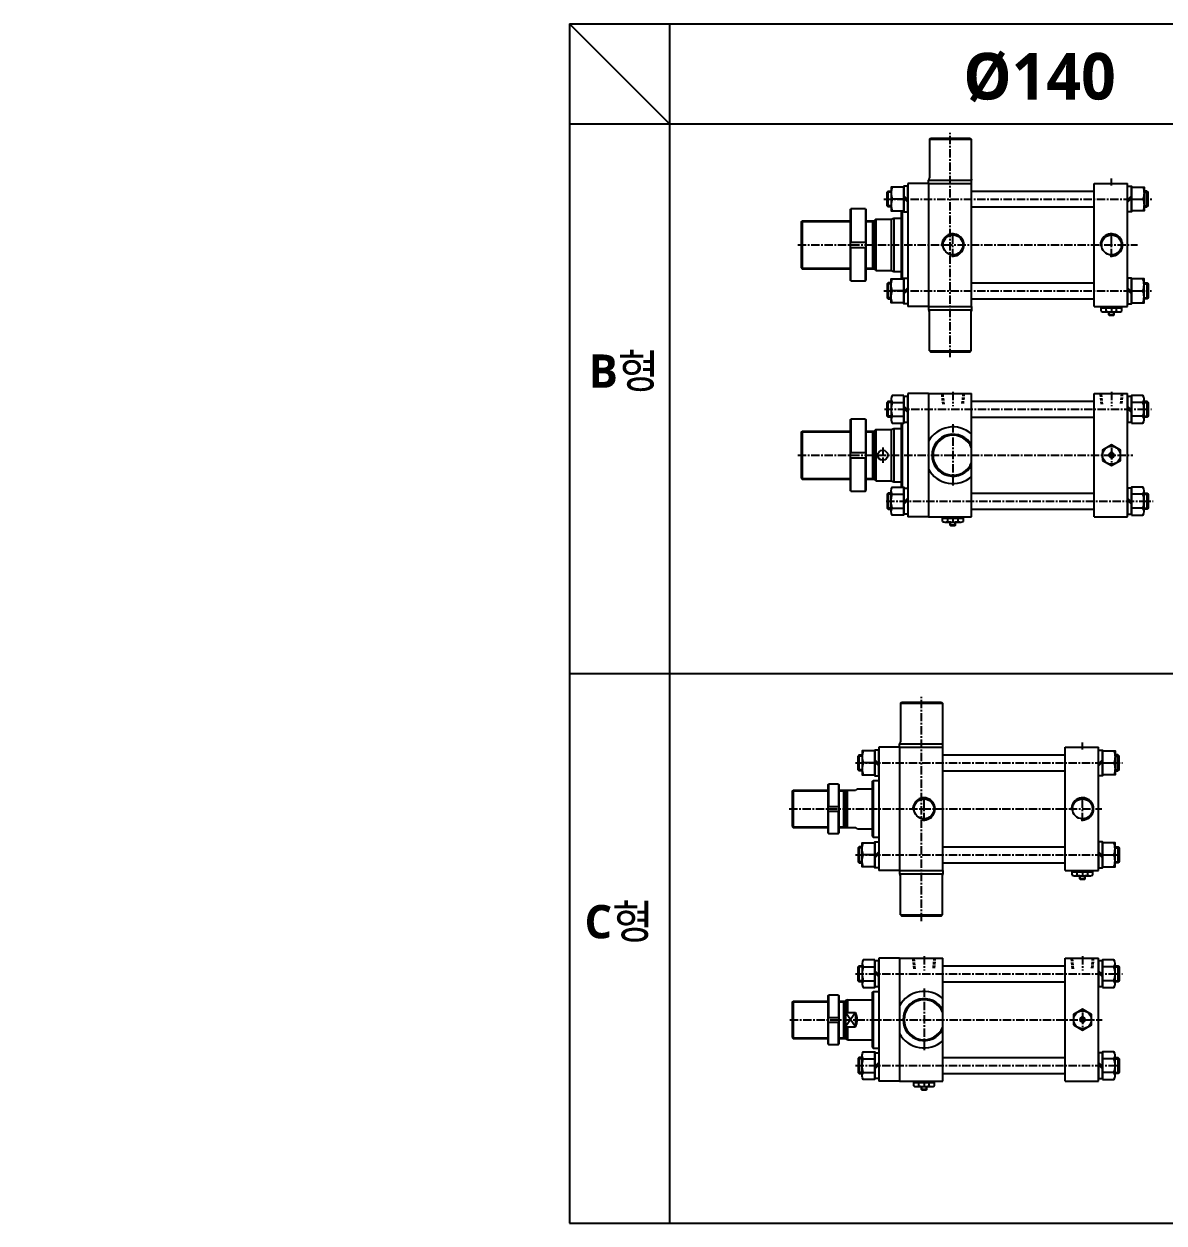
# Model space of a CAD drawing. Extents: x -819 to 4840, y 0 to 3452.
# Drawn here: x -819 to 893, y 0 to 1801 of the extents above; entities that cross this region are included whole.
import ezdxf

# ---------------------------------------------------------------- set-up
doc = ezdxf.new("R2010")
doc.units = 0
doc.header["$LTSCALE"] = 10
doc.header["$MEASUREMENT"] = 0
for name, pattern in [('CENTER', [2, 1.25, -0.25, 0.25, -0.25]), ('CENTERX2', [4, 2.5, -0.5, 0.5, -0.5]), ('HIDDEN', [0.375, 0.25, -0.125])]:
    doc.linetypes.add(name, pattern=pattern)
doc.layers.get('0').update_dxf_attribs({"linetype": 'CONTINUOUS'})
doc.layers.get('DEFPOINTS').update_dxf_attribs({"linetype": 'CONTINUOUS'})
for name, color, linetype in [('CEN', 1, 'CENTERX2'), ('ML', 7, 'CONTINUOUS'), ('THIN', 3, 'CONTINUOUS')]:
    doc.layers.add(name, color=color, linetype=linetype)
doc.styles.add('GHS', font='romans', dxfattribs={"bigfont": 'ghs'})
doc.styles.add('문자', font='romans.shx')

msp = doc.modelspace()

# ---------------------------------------------------------------- linework, layer by layer
for p, q in [((0, 1801.1), (3817.3, 1801.1)), ((0, 1801.1), (0, 0)), ((0, 1801.1), (150, 1651.1)), ((150, 1801.1), (150, 0)), ((0, 1651.1), (3817.3, 1651.1)), ((0, 825.6), (3817.3, 825.6)), ((0, 0), (3817.3, 0))]:
    msp.add_line(p, q)
at = {"color": 7, "linetype": 'Continuous'}
for p, q in [((798.3, 1369.7), (798.3, 1374.7)), ((798.3, 1374.7), (804.6, 1374.7)), ((799.3, 1374.7), (799.3, 1376.7)), ((799.3, 1376.7), (828.5, 1376.7)), ((804.6, 1374.7), (829.5, 1374.7)), ((806.1, 1369.7), (806.1, 1374.7)), ((809.9, 1369), (809.9, 1369)), ((821.7, 1369.7), (821.7, 1374.7)), ((828.5, 1374.7), (828.5, 1376.7)), ((829.5, 1369.7), (829.5, 1374.7)), ((801.4, 1368.7), (826.3, 1368.7)), ((809.9, 1364.2), (809.9, 1368.7)), ((809.9, 1364.2), (810.4, 1363.7)), ((817.9, 1364.2), (809.9, 1364.2)), ((810.4, 1363.7), (817.4, 1363.7)), ((817.9, 1364.2), (817.4, 1363.7)), ((817.9, 1364.2), (817.9, 1368.7)), ((560.3, 1053.8), (560.3, 1058.8)), ((560.3, 1058.8), (566.6, 1058.8)), ((561.3, 1058.8), (561.3, 1060.8)), ((561.3, 1060.8), (590.5, 1060.8)), ((563.4, 1052.8), (588.3, 1052.8)), ((566.6, 1058.8), (591.5, 1058.8)), ((568.1, 1053.8), (568.1, 1058.8)), ((571.9, 1053.1), (571.9, 1053.1)), ((571.9, 1048.3), (571.9, 1052.8)), ((571.9, 1048.3), (572.4, 1047.8)), ((579.9, 1048.3), (571.9, 1048.3)), ((572.4, 1047.8), (579.4, 1047.8)), ((579.9, 1048.3), (579.4, 1047.8)), ((579.9, 1048.3), (579.9, 1052.8)), ((583.7, 1053.8), (583.7, 1058.8)), ((590.5, 1058.8), (590.5, 1060.8)), ((591.5, 1053.8), (591.5, 1058.8)), ((754.9, 522.6), (754.9, 527.6)), ((754.9, 527.6), (761.2, 527.6)), ((755.9, 527.6), (755.9, 529.6)), ((755.9, 529.6), (785, 529.6)), ((761.2, 527.6), (786, 527.6)), ((762.6, 522.6), (762.6, 527.6)), ((778.2, 522.6), (778.2, 527.6)), ((785, 527.6), (785, 529.6)), ((786, 522.6), (786, 527.6)), ((758, 521.6), (782.9, 521.6)), ((766.4, 521.8), (766.4, 521.8)), ((766.4, 517.1), (766.4, 521.6)), ((766.4, 517.1), (766.9, 516.6)), ((774.4, 517.1), (766.4, 517.1)), ((766.9, 516.6), (773.9, 516.6)), ((774.4, 517.1), (773.9, 516.6)), ((774.4, 517.1), (774.4, 521.6)), ((516.9, 205.9), (516.9, 210.9)), ((516.9, 210.9), (523.2, 210.9)), ((517.9, 210.9), (517.9, 212.9)), ((517.9, 212.9), (547, 212.9)), ((520, 204.9), (544.9, 204.9)), ((523.2, 210.9), (548, 210.9)), ((524.6, 205.9), (524.6, 210.9)), ((528.4, 205.2), (528.4, 205.2)), ((528.4, 200.4), (528.4, 204.9)), ((528.4, 200.4), (528.9, 199.9)), ((536.4, 200.4), (528.4, 200.4)), ((528.9, 199.9), (535.9, 199.9)), ((536.4, 200.4), (535.9, 199.9)), ((536.4, 200.4), (536.4, 204.9)), ((540.2, 205.9), (540.2, 210.9)), ((547, 210.9), (547, 212.9)), ((548, 205.9), (548, 210.9))]:
    msp.add_line(p, q, dxfattribs=at)
for points in [[(800.4, 1145.5), (813.9, 1137.7), (827.4, 1145.5), (827.4, 1161.1), (813.9, 1168.9), (800.4, 1161.1)], [(812.4, 1155.8), (811, 1153.3), (812.4, 1150.8), (815.3, 1150.8), (816.7, 1153.3), (815.3, 1155.8)], [(756.9, 297.6), (770.4, 289.8), (783.9, 297.6), (783.9, 313.2), (770.4, 321), (756.9, 313.2)], [(769, 307.9), (767.6, 305.4), (769, 302.9), (771.9, 302.9), (773.3, 305.4), (771.9, 307.9)]]:
    msp.add_lwpolyline(points, close=True, dxfattribs=at)
for centre, radius in [((813.9, 1153.3), 13.5), ((813.9, 1153.3), 3.5), ((770.4, 305.4), 13.5), ((770.4, 305.4), 3.5)]:
    msp.add_circle(centre, radius, dxfattribs=at)
for centre, radius, start, end in [((801.4, 1374.3), 5.62, 235.6158, 270), ((802.2, 1376.9), 8.22, 241.7006, 298.2994), ((813.9, 1400), 31.3, 255.6172, 270.0141), ((813.9, 1400), 31.3, 269.9859, 284.3828), ((825.6, 1376.9), 8.22, 241.7006, 298.2994), ((563.4, 1058.4), 5.62, 235.6158, 270), ((564.2, 1061), 8.22, 241.7006, 298.2994), ((575.9, 1084.2), 31.3, 255.6172, 270.0141), ((575.9, 1084.2), 31.3, 269.9859, 284.3828), ((587.6, 1061), 8.22, 241.7006, 298.2994), ((758, 527.2), 5.62, 235.6158, 270), ((758.8, 529.8), 8.22, 241.7006, 298.2994), ((770.4, 552.9), 31.3, 255.6172, 270.0141), ((770.5, 552.9), 31.3, 269.9859, 284.3828), ((782.1, 529.8), 8.22, 241.7006, 298.2994), ((520, 210.5), 5.62, 235.6158, 270), ((520.8, 213.1), 8.22, 241.7006, 298.2994), ((532.4, 236.3), 31.3, 255.6172, 270.0141), ((532.5, 236.3), 31.3, 269.9859, 284.3828), ((544.1, 213.1), 8.22, 241.7006, 298.2994)]:
    msp.add_arc(centre, radius, start, end, dxfattribs=at)
at = {"layer": 'CEN', "color": 1, "linetype": 'CENTER'}
msp.add_line((470.4, 1164.8), (470.4, 1141.8), dxfattribs=at)
at = {"layer": 'DEFPOINTS', "color": 0, "linetype": 'ByBlock'}
msp.add_point((497.9, 1113.3), dxfattribs=at)
at = {"layer": 'ML'}
for p, q in [((540.4, 1628.2), (541.9, 1629.7)), ((540.4, 1628.2), (603.4, 1628.2)), ((540.4, 1628.2), (540.4, 1569.8)), ((601.9, 1629.7), (603.4, 1628.2)), ((603.4, 1628.2), (603.4, 1568.6)), ((478.6, 1526.2), (478.6, 1550.2)), ((483, 1553.8), (483, 1522.6)), ((507.9, 1561.7), (507.9, 1376.7)), ((538.9, 1561.7), (507.9, 1561.7)), ((538.9, 1561.7), (538.9, 1566.7)), ((538.9, 1561.7), (538.9, 1376.7)), ((538.9, 1561.7), (603.9, 1561.7)), ((538.9, 1561.7), (603.9, 1561.7)), ((603.9, 1561.7), (603.9, 1566.7)), ((603.9, 1376.7), (603.9, 1561.7)), ((787.9, 1376.7), (787.9, 1561.7)), ((787.9, 1561.7), (837.9, 1561.7)), ((837.9, 1376.7), (837.9, 1561.7)), ((862.8, 1553.8), (862.8, 1522.6)), ((867.1, 1526.2), (867.1, 1550.2)), ((502, 1538.2), (484.6, 1538.2)), ((502, 1542.8), (507.9, 1536.9)), ((502, 1539.5), (507.9, 1533.6)), ((843.8, 1542.8), (837.9, 1536.9)), ((843.8, 1539.5), (837.9, 1533.6)), ((843.8, 1538.2), (861.2, 1538.2)), ((421.6, 1522.2), (422.6, 1523.2)), ((421.6, 1522.2), (421.6, 1416.2)), ((444.6, 1523.2), (422.6, 1523.2)), ((422.6, 1523.2), (422.6, 1473.2)), ((444.6, 1523.2), (444.6, 1473.2)), ((444.6, 1523.2), (445.6, 1522.2)), ((445.6, 1416.2), (445.6, 1522.2)), ((497.9, 1520.2), (497.9, 1418.2)), ((499.4, 1520.2), (499.4, 1418.2)), ((347.9, 1503.7), (349.4, 1505.2)), ((347.9, 1503.7), (347.9, 1434.7)), ((349.4, 1505.2), (349.4, 1433.2)), ((349.4, 1505.2), (421.6, 1505.2)), ((445.6, 1505.2), (457.9, 1505.2)), ((454.9, 1505.2), (454.9, 1433.2)), ((459.9, 1507.7), (457.9, 1505.7)), ((457.9, 1505.7), (457.9, 1432.7)), ((459.9, 1507.7), (482.9, 1507.7)), ((459.9, 1507.7), (459.9, 1430.7)), ((482.9, 1507.7), (486.9, 1509.2)), ((482.9, 1507.7), (482.9, 1430.7)), ((486.9, 1509.2), (486.9, 1429.2)), ((486.9, 1509.2), (497.9, 1509.2)), ((421.6, 1473.2), (445.6, 1473.2)), ((421.6, 1465.2), (445.6, 1465.2)), ((422.6, 1415.2), (422.6, 1465.2)), ((444.6, 1415.2), (444.6, 1465.2)), ((347.9, 1434.7), (349.4, 1433.2)), ((349.4, 1433.2), (421.6, 1433.2)), ((445.6, 1433.2), (457.9, 1433.2)), ((459.9, 1430.7), (457.9, 1432.7)), ((459.9, 1430.7), (482.9, 1430.7)), ((482.9, 1430.7), (486.9, 1429.2)), ((486.9, 1429.2), (497.9, 1429.2)), ((422.6, 1415.2), (421.6, 1416.2)), ((422.6, 1415.2), (444.6, 1415.2)), ((444.6, 1415.2), (445.6, 1416.2)), ((478.6, 1412.2), (478.6, 1388.2)), ((483, 1384.6), (483, 1415.8)), ((862.8, 1384.6), (862.8, 1415.8)), ((867.1, 1412.2), (867.1, 1388.2)), ((502, 1400.2), (484.6, 1400.2)), ((502, 1398.9), (507.9, 1404.8)), ((502, 1395.6), (507.9, 1401.5)), ((843.8, 1398.9), (837.9, 1404.8)), ((843.8, 1395.6), (837.9, 1401.5)), ((843.8, 1400.2), (861.2, 1400.2)), ((538.9, 1376.7), (507.9, 1376.7)), ((538.9, 1376.7), (603.9, 1376.7)), ((538.9, 1376.7), (538.9, 1371.7)), ((603.4, 1310.2), (603.4, 1369.8)), ((603.9, 1376.7), (603.9, 1371.7)), ((787.9, 1376.7), (837.9, 1376.7)), ((540.4, 1310.2), (540.4, 1368.6)), ((540.4, 1310.2), (541.9, 1308.7)), ((540.4, 1310.2), (603.4, 1310.2)), ((601.9, 1308.7), (603.4, 1310.2)), ((538.9, 1245.8), (507.9, 1245.8)), ((507.9, 1245.8), (507.9, 1060.8)), ((538.9, 1245.8), (538.9, 1060.8)), ((538.9, 1245.8), (603.9, 1245.8)), ((603.9, 1060.8), (603.9, 1245.8)), ((787.9, 1060.8), (787.9, 1245.8)), ((787.9, 1245.8), (837.9, 1245.8)), ((837.9, 1060.8), (837.9, 1245.8)), ((478.6, 1210.3), (478.6, 1234.3)), ((483, 1237.9), (483, 1206.7)), ((484.6, 1232.7), (502, 1232.7)), ((502, 1226.9), (507.9, 1221)), ((843.8, 1221), (837.9, 1226.9)), ((861.2, 1232.7), (843.8, 1232.7)), ((862.8, 1206.7), (862.8, 1237.9)), ((867.1, 1234.3), (867.1, 1210.3)), ((421.6, 1206.3), (422.6, 1207.3)), ((422.6, 1207.3), (422.6, 1157.3)), ((444.6, 1207.3), (422.6, 1207.3)), ((444.6, 1207.3), (444.6, 1157.3)), ((444.6, 1207.3), (445.6, 1206.3)), ((484.6, 1211.9), (502, 1211.9)), ((502, 1223.6), (507.9, 1217.7)), ((843.8, 1217.7), (837.9, 1223.6)), ((861.2, 1211.9), (843.8, 1211.9)), ((347.9, 1187.8), (349.4, 1189.3)), ((349.4, 1189.3), (421.6, 1189.3)), ((349.4, 1189.3), (349.4, 1117.3)), ((421.6, 1206.3), (421.6, 1100.3)), ((445.6, 1100.3), (445.6, 1206.3)), ((445.6, 1189.3), (457.9, 1189.3)), ((454.9, 1189.3), (454.9, 1117.3)), ((459.9, 1191.8), (457.9, 1189.8)), ((457.9, 1189.8), (457.9, 1116.8)), ((459.9, 1191.8), (459.9, 1114.8)), ((459.9, 1191.8), (482.9, 1191.8)), ((482.9, 1191.8), (486.9, 1193.3)), ((482.9, 1191.8), (482.9, 1114.8)), ((486.9, 1193.3), (486.9, 1113.3)), ((486.9, 1193.3), (497.9, 1193.3)), ((497.9, 1201.5), (497.9, 1105.1)), ((499.4, 1201.5), (499.4, 1105.1)), ((347.9, 1187.8), (347.9, 1118.8)), ((421.6, 1157.3), (445.6, 1157.3)), ((421.6, 1149.3), (445.6, 1149.3)), ((422.6, 1099.3), (422.6, 1149.3)), ((444.6, 1099.3), (444.6, 1149.3)), ((347.9, 1118.8), (349.4, 1117.3)), ((349.4, 1117.3), (421.6, 1117.3)), ((445.6, 1117.3), (457.9, 1117.3)), ((459.9, 1114.8), (457.9, 1116.8)), ((422.6, 1099.3), (421.6, 1100.3)), ((422.6, 1099.3), (444.6, 1099.3)), ((444.6, 1099.3), (445.6, 1100.3)), ((459.9, 1114.8), (482.9, 1114.8)), ((482.9, 1114.8), (486.9, 1113.3)), ((483, 1068.7), (483, 1099.9)), ((486.9, 1113.3), (497.9, 1113.3)), ((862.8, 1068.7), (862.8, 1099.9)), ((478.6, 1096.3), (478.6, 1072.3)), ((484.6, 1094.7), (502, 1094.7)), ((502, 1083), (507.9, 1088.9)), ((502, 1079.7), (507.9, 1085.6)), ((843.8, 1083), (837.9, 1088.9)), ((843.8, 1079.7), (837.9, 1085.6)), ((861.2, 1094.7), (843.8, 1094.7)), ((867.1, 1096.3), (867.1, 1072.3)), ((484.6, 1073.9), (502, 1073.9)), ((861.2, 1073.9), (843.8, 1073.9)), ((538.9, 1060.8), (507.9, 1060.8)), ((538.9, 1060.8), (603.9, 1060.8)), ((787.9, 1060.8), (837.9, 1060.8)), ((496.9, 781.1), (498.4, 782.6)), ((496.9, 781.1), (559.9, 781.1)), ((496.9, 781.1), (496.9, 722.7)), ((558.4, 782.6), (559.9, 781.1)), ((559.9, 781.1), (559.9, 721.5)), ((435.2, 679.1), (435.2, 703.1)), ((439.5, 706.7), (439.5, 675.5)), ((464.4, 714.6), (464.4, 529.6)), ((495.4, 714.6), (464.4, 714.6)), ((495.4, 714.6), (495.4, 719.6)), ((495.4, 714.6), (495.4, 529.6)), ((495.4, 714.6), (560.4, 714.6)), ((560.4, 714.6), (560.4, 719.6)), ((560.4, 529.6), (560.4, 714.6)), ((744.4, 529.6), (744.4, 714.6)), ((744.4, 714.6), (794.4, 714.6)), ((794.4, 529.6), (794.4, 714.6)), ((819.3, 706.7), (819.3, 675.5)), ((823.7, 679.1), (823.7, 703.1)), ((458.5, 691.1), (441.2, 691.1)), ((458.5, 695.7), (464.4, 689.8)), ((458.5, 692.4), (464.4, 686.5)), ((800.3, 695.7), (794.4, 689.8)), ((800.3, 692.4), (794.4, 686.5)), ((800.3, 691.1), (817.7, 691.1)), ((334.4, 648.6), (335.9, 650.1)), ((334.4, 648.6), (334.4, 595.6)), ((335.9, 650.1), (335.9, 594.1)), ((387.8, 658.1), (388.8, 659.1)), ((387.8, 658.1), (387.8, 586.1)), ((388.8, 659.1), (388.8, 625.6)), ((403.8, 659.1), (388.8, 659.1)), ((403.8, 659.1), (403.8, 625.6)), ((403.8, 659.1), (404.8, 658.1)), ((404.8, 586.1), (404.8, 658.1)), ((411.4, 650.1), (411.4, 594.1)), ((414.4, 650.1), (414.4, 594.1)), ((417.4, 594.1), (417.4, 650.1)), ((432.4, 652.1), (429.4, 650.1)), ((454.4, 663.1), (455.9, 664.6)), ((454.4, 663.1), (454.4, 581.1)), ((455.9, 664.6), (455.9, 579.6)), ((387.8, 625.6), (404.8, 625.6)), ((387.8, 618.6), (404.8, 618.6)), ((388.8, 585.1), (388.8, 618.6)), ((403.8, 585.1), (403.8, 618.6)), ((334.4, 595.6), (335.9, 594.1)), ((387.8, 586.1), (388.8, 585.1)), ((388.8, 585.1), (403.8, 585.1)), ((403.8, 585.1), (404.8, 586.1)), ((432.4, 592.1), (429.4, 594.1)), ((454.4, 581.1), (455.9, 579.6)), ((435.2, 565.1), (435.2, 541.1)), ((439.5, 537.5), (439.5, 568.7)), ((819.3, 537.5), (819.3, 568.7)), ((823.7, 565.1), (823.7, 541.1)), ((458.5, 553.1), (441.2, 553.1)), ((458.5, 551.8), (464.4, 557.7)), ((458.5, 548.5), (464.4, 554.4)), ((800.3, 551.8), (794.4, 557.7)), ((800.3, 548.5), (794.4, 554.4)), ((800.3, 553.1), (817.7, 553.1)), ((495.4, 529.6), (464.4, 529.6)), ((495.4, 529.6), (560.4, 529.6)), ((495.4, 529.6), (495.4, 524.6)), ((559.9, 463.1), (559.9, 522.7)), ((560.4, 529.6), (560.4, 524.6)), ((744.4, 529.6), (794.4, 529.6)), ((496.9, 463.1), (496.9, 521.5)), ((496.9, 463.1), (559.9, 463.1)), ((496.9, 463.1), (498.4, 461.6)), ((558.4, 461.6), (559.9, 463.1)), ((495.4, 397.9), (464.4, 397.9)), ((464.4, 397.9), (464.4, 212.9)), ((495.4, 397.9), (495.4, 212.9)), ((495.4, 397.9), (560.4, 397.9)), ((560.4, 212.9), (560.4, 397.9)), ((744.4, 212.9), (744.4, 397.9)), ((744.4, 397.9), (794.4, 397.9)), ((794.4, 212.9), (794.4, 397.9)), ((435.2, 362.4), (435.2, 386.4)), ((439.5, 390), (439.5, 358.8)), ((441.2, 384.8), (458.5, 384.8)), ((458.5, 379), (464.4, 373.1)), ((800.3, 373.1), (794.4, 379)), ((817.7, 384.8), (800.3, 384.8)), ((819.3, 358.8), (819.3, 390)), ((823.7, 386.4), (823.7, 362.4)), ((441.2, 364), (458.5, 364)), ((458.5, 375.7), (464.4, 369.8)), ((800.3, 369.8), (794.4, 375.7)), ((817.7, 364), (800.3, 364)), ((387.8, 341.4), (388.8, 342.4)), ((403.8, 342.4), (388.8, 342.4)), ((388.8, 342.4), (388.8, 308.9)), ((403.8, 342.4), (404.8, 341.4)), ((403.8, 342.4), (403.8, 308.9)), ((454.4, 346.4), (455.9, 347.9)), ((454.4, 346.4), (454.4, 264.4)), ((455.9, 347.9), (455.9, 262.9)), ((334.4, 331.9), (335.9, 333.4)), ((334.4, 331.9), (334.4, 278.9)), ((335.9, 333.4), (335.9, 277.4)), ((387.8, 341.4), (387.8, 269.4)), ((404.8, 269.4), (404.8, 341.4)), ((411.4, 333.4), (411.4, 277.4)), ((417.4, 335.4), (414.4, 333.7)), ((414.4, 333.7), (414.4, 277.1)), ((417.4, 335.4), (417.4, 316.2)), ((387.8, 308.9), (404.8, 308.9)), ((414.4, 316.2), (429.4, 316.2)), ((429.4, 316.2), (429.4, 294.6)), ((387.8, 301.9), (404.8, 301.9)), ((388.8, 268.4), (388.8, 301.9)), ((403.8, 268.4), (403.8, 301.9)), ((414.4, 294.6), (429.4, 294.6)), ((417.4, 294.6), (417.4, 275.4)), ((334.4, 278.9), (335.9, 277.4)), ((417.4, 275.4), (414.4, 277.1)), ((387.8, 269.4), (388.8, 268.4)), ((388.8, 268.4), (403.8, 268.4)), ((403.8, 268.4), (404.8, 269.4)), ((454.4, 264.4), (455.9, 262.9)), ((435.2, 248.4), (435.2, 224.4)), ((439.5, 220.8), (439.5, 252)), ((441.2, 246.8), (458.5, 246.8)), ((458.5, 235.1), (464.4, 241)), ((458.5, 231.8), (464.4, 237.7)), ((800.3, 235.1), (794.4, 241)), ((800.3, 231.8), (794.4, 237.7)), ((817.7, 246.8), (800.3, 246.8)), ((819.3, 220.8), (819.3, 252)), ((823.7, 248.4), (823.7, 224.4)), ((441.2, 226), (458.5, 226)), ((817.7, 226), (800.3, 226)), ((495.4, 212.9), (464.4, 212.9)), ((495.4, 212.9), (560.4, 212.9)), ((744.4, 212.9), (794.4, 212.9))]:
    msp.add_line(p, q, dxfattribs=at)
at = {"layer": 'ML', "color": 7, "linetype": 'Continuous'}
for p, q in [((541.9, 1629.7), (601.9, 1629.7)), ((538.9, 1566.7), (603.9, 1566.7)), ((603.9, 1550.2), (787.9, 1550.2)), ((603.9, 1526.2), (787.9, 1526.2)), ((603.9, 1412.2), (787.9, 1412.2)), ((603.9, 1388.2), (787.9, 1388.2)), ((538.9, 1371.7), (603.9, 1371.7)), ((541.9, 1308.7), (601.9, 1308.7)), ((603.9, 1234.3), (787.9, 1234.3)), ((603.9, 1210.3), (787.9, 1210.3)), ((603.9, 1096.3), (787.9, 1096.3)), ((603.9, 1072.3), (787.9, 1072.3)), ((498.4, 782.6), (558.4, 782.6)), ((495.4, 719.6), (560.4, 719.6)), ((560.4, 703.1), (744.4, 703.1)), ((560.4, 679.1), (744.4, 679.1)), ((335.9, 650.1), (387.8, 650.1)), ((404.8, 650.1), (414.4, 650.1)), ((414.4, 650.1), (429.4, 650.1)), ((432.4, 652.1), (454.4, 652.1)), ((455.9, 664.6), (464.4, 664.6)), ((335.9, 594.1), (387.8, 594.1)), ((404.8, 594.1), (414.4, 594.1)), ((414.4, 594.1), (429.4, 594.1)), ((432.4, 592.1), (454.4, 592.1)), ((455.9, 579.6), (464.4, 579.6)), ((560.4, 565.1), (744.4, 565.1)), ((560.4, 541.1), (744.4, 541.1)), ((495.4, 524.6), (560.4, 524.6)), ((498.4, 461.6), (558.4, 461.6)), ((560.4, 386.4), (744.4, 386.4)), ((560.4, 362.4), (744.4, 362.4)), ((455.9, 347.9), (464.4, 347.9)), ((335.9, 333.4), (387.8, 333.4)), ((404.8, 333.4), (414.4, 333.4)), ((417.4, 335.4), (454.4, 335.4)), ((335.9, 277.4), (387.8, 277.4)), ((404.8, 277.4), (414.4, 277.4)), ((417.4, 275.4), (454.4, 275.4)), ((455.9, 262.9), (464.4, 262.9)), ((560.4, 248.4), (744.4, 248.4)), ((560.4, 224.4), (744.4, 224.4))]:
    msp.add_line(p, q, dxfattribs=at)
at = {"layer": 'ML', "color": 1, "linetype": 'CENTER'}
for p, q in [((571.9, 1300.7), (571.9, 1637.7)), ((813.9, 1558.4), (813.9, 1568.8)), ((472, 1538.2), (874.5, 1538.2)), ((575.9, 1450.9), (575.9, 1487.5)), ((813.9, 1450.9), (813.9, 1487.5)), ((342.8, 1469.2), (852.8, 1469.2)), ((472, 1400.2), (874.2, 1400.2)), ((813.9, 1377.5), (813.9, 1368)), ((575.9, 1248.5), (575.9, 1227.2)), ((813.9, 1248.5), (813.9, 1227.2)), ((473, 1222.3), (874, 1222.3)), ((575.9, 1200.1), (575.9, 1106.6)), ((342.8, 1153.3), (846, 1153.3)), ((813.9, 1164.3), (813.9, 1142.3)), ((475.4, 1084.3), (876.7, 1084.3)), ((575.9, 1061.6), (575.9, 1052.1)), ((528.4, 453.6), (528.4, 790.6)), ((770.4, 711.3), (770.4, 721.7)), ((429.6, 691.1), (830.5, 691.1)), ((532.4, 603.8), (532.4, 640.4)), ((770.4, 603.8), (770.4, 640.4)), ((330, 622.1), (799.5, 622.1)), ((429.6, 553.1), (829.5, 553.1)), ((770.4, 530.4), (770.4, 520.9)), ((532.4, 400.6), (532.4, 379.3)), ((770.4, 400.6), (770.4, 379.3)), ((429.6, 374.4), (830.5, 374.4)), ((532.4, 352.2), (532.4, 258.7)), ((770.4, 316.4), (770.4, 294.4)), ((330.8, 305.4), (799.8, 305.4)), ((429.6, 236.4), (829.5, 236.4)), ((532.4, 213.7), (532.4, 204.2))]:
    msp.add_line(p, q, dxfattribs=at)
at = {"layer": 'ML', "color": 2}
for p, q in [((348.4, 1504.2), (421.6, 1504.2)), ((445.6, 1504.2), (454.9, 1504.2)), ((454.9, 1504.2), (456.6, 1505.2)), ((348.4, 1434.2), (421.6, 1434.2)), ((445.6, 1434.2), (454.9, 1434.2)), ((454.9, 1434.2), (456.6, 1433.2)), ((810.4, 1368.9), (810.4, 1368.9)), ((810.4, 1363.7), (810.4, 1368.7)), ((817.4, 1363.7), (817.4, 1368.7)), ((454.9, 1188.3), (456.6, 1189.3)), ((348.4, 1188.3), (421.6, 1188.3)), ((445.6, 1188.3), (454.9, 1188.3)), ((348.4, 1118.3), (421.6, 1118.3)), ((445.6, 1118.3), (454.9, 1118.3)), ((454.9, 1118.3), (456.6, 1117.3)), ((572.4, 1053), (572.4, 1053)), ((572.4, 1047.8), (572.4, 1052.8)), ((579.4, 1047.8), (579.4, 1052.8)), ((411.4, 649.1), (413.2, 650.1)), ((411.4, 595.1), (413.2, 594.1)), ((766.9, 521.8), (766.9, 521.8)), ((766.9, 516.6), (766.9, 521.6)), ((773.9, 516.6), (773.9, 521.6)), ((411.4, 332.4), (413.2, 333.4)), ((429.4, 316.2), (414.4, 294.6)), ((429.4, 294.6), (414.4, 316.2)), ((411.4, 278.4), (413.2, 277.4)), ((528.9, 205.1), (528.9, 205.1)), ((528.9, 199.9), (528.9, 204.9)), ((535.9, 199.9), (535.9, 204.9))]:
    msp.add_line(p, q, dxfattribs=at)
at = {"layer": 'ML', "color": 6, "linetype": 'HIDDEN', "ltscale": 1.5}
for p, q in [((560.9, 1229.8), (559.3, 1245.8)), ((562.5, 1229.8), (560.9, 1245.8)), ((590.9, 1245.8), (589.3, 1229.8)), ((592.5, 1245.8), (590.9, 1229.8)), ((798.9, 1229.8), (797.3, 1245.8)), ((800.5, 1229.8), (798.9, 1245.8)), ((828.9, 1245.8), (827.3, 1229.8)), ((830.5, 1245.8), (828.9, 1229.8)), ((517.4, 381.9), (515.8, 397.9)), ((519, 381.9), (517.4, 397.9)), ((547.4, 397.9), (545.8, 381.9)), ((549, 397.9), (547.4, 381.9)), ((755.4, 381.9), (753.8, 397.9)), ((757, 381.9), (755.4, 397.9)), ((785.4, 397.9), (783.8, 381.9)), ((787, 397.9), (785.4, 381.9))]:
    msp.add_line(p, q, dxfattribs=at)
at = {"layer": 'ML', "color": 2, "linetype": 'Continuous'}
for p, q in [((334.9, 649.1), (387.8, 649.1)), ((404.8, 649.1), (411.4, 649.1)), ((334.9, 595.1), (387.8, 595.1)), ((404.8, 595.1), (411.4, 595.1)), ((334.9, 332.4), (387.8, 332.4)), ((404.8, 332.4), (411.4, 332.4)), ((334.9, 278.4), (387.8, 278.4)), ((404.8, 278.4), (411.4, 278.4))]:
    msp.add_line(p, q, dxfattribs=at)
at = {"layer": 'ML'}
for points in [[(483, 1526.2), (478.6, 1526.2), (477, 1527.8), (477, 1548.6), (478.6, 1550.2), (483, 1550.2)], [(507.9, 1518.8), (507.9, 1557.5), (502, 1557.5), (502, 1518.8), (507.9, 1518.8)], [(837.9, 1518.8), (837.9, 1557.5), (843.8, 1557.5), (843.8, 1518.8), (837.9, 1518.8)], [(862.8, 1526.2), (867.1, 1526.2), (868.8, 1527.8), (868.8, 1548.6), (867.1, 1550.2), (862.8, 1550.2)], [(483, 1412.2), (478.6, 1412.2), (477, 1410.6), (477, 1389.8), (478.6, 1388.2), (483, 1388.2)], [(507.9, 1419.5), (507.9, 1380.8), (502, 1380.8), (502, 1419.5), (507.9, 1419.5)], [(837.9, 1419.5), (837.9, 1380.8), (843.8, 1380.8), (843.8, 1419.5), (837.9, 1419.5)], [(862.8, 1412.2), (867.1, 1412.2), (868.8, 1410.6), (868.8, 1389.8), (867.1, 1388.2), (862.8, 1388.2)], [(483, 1210.3), (478.6, 1210.3), (477, 1211.9), (477, 1232.7), (478.6, 1234.3), (483, 1234.3)], [(507.9, 1203), (507.9, 1241.7), (502, 1241.7), (502, 1203), (507.9, 1203)], [(837.9, 1241.7), (837.9, 1203), (843.8, 1203), (843.8, 1241.7), (837.9, 1241.7)], [(862.8, 1234.3), (867.1, 1234.3), (868.8, 1232.7), (868.8, 1211.9), (867.1, 1210.3), (862.8, 1210.3)], [(507.9, 1103.7), (507.9, 1065), (502, 1065), (502, 1103.7), (507.9, 1103.7)], [(837.9, 1103.7), (837.9, 1065), (843.8, 1065), (843.8, 1103.7), (837.9, 1103.7)], [(483, 1096.3), (478.6, 1096.3), (477, 1094.7), (477, 1073.9), (478.6, 1072.3), (483, 1072.3)], [(862.8, 1096.3), (867.1, 1096.3), (868.8, 1094.7), (868.8, 1073.9), (867.1, 1072.3), (862.8, 1072.3)], [(439.5, 679.1), (435.2, 679.1), (433.5, 680.7), (433.5, 701.5), (435.2, 703.1), (439.5, 703.1)], [(464.4, 671.7), (464.4, 710.4), (458.5, 710.4), (458.5, 671.7), (464.4, 671.7)], [(794.4, 671.7), (794.4, 710.4), (800.3, 710.4), (800.3, 671.7), (794.4, 671.7)], [(819.3, 679.1), (823.7, 679.1), (825.3, 680.7), (825.3, 701.5), (823.7, 703.1), (819.3, 703.1)], [(439.5, 565.1), (435.2, 565.1), (433.5, 563.5), (433.5, 542.7), (435.2, 541.1), (439.5, 541.1)], [(464.4, 572.4), (464.4, 533.7), (458.5, 533.7), (458.5, 572.4), (464.4, 572.4)], [(794.4, 572.4), (794.4, 533.7), (800.3, 533.7), (800.3, 572.4), (794.4, 572.4)], [(819.3, 565.1), (823.7, 565.1), (825.3, 563.5), (825.3, 542.7), (823.7, 541.1), (819.3, 541.1)], [(439.5, 362.4), (435.2, 362.4), (433.5, 364), (433.5, 384.8), (435.2, 386.4), (439.5, 386.4)], [(464.4, 355.1), (464.4, 393.8), (458.5, 393.8), (458.5, 355.1), (464.4, 355.1)], [(794.4, 393.8), (794.4, 355.1), (800.3, 355.1), (800.3, 393.8), (794.4, 393.8)], [(819.3, 386.4), (823.7, 386.4), (825.3, 384.8), (825.3, 364), (823.7, 362.4), (819.3, 362.4)], [(464.4, 255.8), (464.4, 217.1), (458.5, 217.1), (458.5, 255.8), (464.4, 255.8)], [(794.4, 255.8), (794.4, 217.1), (800.3, 217.1), (800.3, 255.8), (794.4, 255.8)], [(439.5, 248.4), (435.2, 248.4), (433.5, 246.8), (433.5, 226), (435.2, 224.4), (439.5, 224.4)], [(819.3, 248.4), (823.7, 248.4), (825.3, 246.8), (825.3, 226), (823.7, 224.4), (819.3, 224.4)]]:
    msp.add_lwpolyline(points, dxfattribs=at)
for points in [[(502, 1556.2), (483, 1556.2), (483, 1520.2), (502, 1520.2)], [(843.8, 1556.2), (862.8, 1556.2), (862.8, 1520.2), (843.8, 1520.2)], [(502, 1382.2), (483, 1382.2), (483, 1418.2), (502, 1418.2)], [(843.8, 1382.2), (862.8, 1382.2), (862.8, 1418.2), (843.8, 1418.2)], [(458.5, 709.1), (439.5, 709.1), (439.5, 673.1), (458.5, 673.1)], [(800.3, 709.1), (819.3, 709.1), (819.3, 673.1), (800.3, 673.1)], [(458.5, 535.1), (439.5, 535.1), (439.5, 571.1), (458.5, 571.1)], [(800.3, 535.1), (819.3, 535.1), (819.3, 571.1), (800.3, 571.1)]]:
    msp.add_lwpolyline(points, close=True, dxfattribs=at)
for points in [[(484.6, 1556.2, 0.178633), (484.6, 1538.2, 0.178633), (484.6, 1520.2)], [(861.2, 1556.2, -0.178633), (861.2, 1538.2, -0.178633), (861.2, 1520.2)], [(484.6, 1382.2, -0.178633), (484.6, 1400.2, -0.178633), (484.6, 1418.2)], [(861.2, 1382.2, 0.178633), (861.2, 1400.2, 0.178633), (861.2, 1418.2)], [(502, 1243.1), (484.6, 1243.1, 0.309401), (484.6, 1232.7, 0.154701), (484.6, 1211.9, 0.309401), (484.6, 1201.5), (502, 1201.5), (502, 1243.1)], [(843.8, 1201.5), (861.2, 1201.5, 0.309401), (861.2, 1211.9, 0.154701), (861.2, 1232.7, 0.309401), (861.2, 1243.1), (843.8, 1243.1), (843.8, 1201.5)], [(502, 1063.5), (484.6, 1063.5, -0.309401), (484.6, 1073.9, -0.154701), (484.6, 1094.7, -0.309401), (484.6, 1105.1), (502, 1105.1), (502, 1063.5)], [(843.8, 1063.5), (861.2, 1063.5, 0.309401), (861.2, 1073.9, 0.154701), (861.2, 1094.7, 0.309401), (861.2, 1105.1), (843.8, 1105.1), (843.8, 1063.5)], [(441.2, 709.1, 0.178633), (441.2, 691.1, 0.178633), (441.2, 673.1)], [(817.7, 709.1, -0.178633), (817.7, 691.1, -0.178633), (817.7, 673.1)], [(441.2, 535.1, -0.178633), (441.2, 553.1, -0.178633), (441.2, 571.1)], [(817.7, 535.1, 0.178633), (817.7, 553.1, 0.178633), (817.7, 571.1)], [(458.5, 395.2), (441.2, 395.2, 0.309401), (441.2, 384.8, 0.154701), (441.2, 364, 0.309401), (441.2, 353.6), (458.5, 353.6), (458.5, 395.2)], [(800.3, 353.6), (817.7, 353.6, 0.309401), (817.7, 364, 0.154701), (817.7, 384.8, 0.309401), (817.7, 395.2), (800.3, 395.2), (800.3, 353.6)], [(458.5, 215.6), (441.2, 215.6, -0.309401), (441.2, 226, -0.154701), (441.2, 246.8, -0.309401), (441.2, 257.2), (458.5, 257.2), (458.5, 215.6)], [(800.3, 215.6), (817.7, 215.6, 0.309401), (817.7, 226, 0.154701), (817.7, 246.8, 0.309401), (817.7, 257.2), (800.3, 257.2), (800.3, 215.6)]]:
    msp.add_lwpolyline(points, format="xyb", dxfattribs=at)
for centre, radius in [((575.9, 1469.2), 15), ((813.9, 1469.2), 15), ((470.4, 1153.3), 7.5), ((532.4, 622.1), 15), ((770.4, 622.1), 15)]:
    msp.add_circle(centre, radius, dxfattribs=at)
for centre, radius, start, end in [((536.4, 1569.8), 4, 308.6822, 0), ((607.4, 1568.6), 4, 180, 208.955), ((536.4, 1368.6), 4, 0, 51.3178), ((607.4, 1369.8), 4, 151.045, 180), ((575.9, 1153.3), 42.5, 48.7898, 150.5271), ((575.9, 1153.3), 31.5, 27.266, 332.734), ((575.9, 1153.3), 30, 21.0395, 338.9605), ((575.9, 1153.3), 42.5, 209.4729, 311.2102), ((492.9, 722.7), 4, 308.6822, 0), ((563.9, 721.5), 4, 180, 208.955), ((492.9, 521.5), 4, 0, 51.3178), ((563.9, 522.7), 4, 151.045, 180), ((532.4, 305.4), 42.5, 48.7898, 150.5271), ((532.4, 305.4), 31.5, 27.266, 332.734), ((532.4, 305.4), 30, 21.0395, 338.9605), ((411.6, 305.4), 20.8, 328.8704, 31.1296), ((532.4, 305.4), 42.5, 209.4729, 311.2102)]:
    msp.add_arc(centre, radius, start, end, dxfattribs=at)
at = {"layer": 'ML', "color": 2}
for centre, radius, start, end in [((575.9, 1469.2), 16.6, 262.807, 186.1554), ((813.9, 1469.2), 16.6, 262.807, 186.1554), ((813.9, 1153.3), 4, 270, 180), ((532.4, 622.1), 16.6, 262.807, 186.1554), ((770.4, 622.1), 16.6, 262.807, 186.1554), ((770.4, 305.4), 4, 270, 180)]:
    msp.add_arc(centre, radius, start, end, dxfattribs=at)
at = {"layer": 'THIN', "color": 2}
for p, q in [((483, 1548.6), (477, 1548.6)), ((862.8, 1548.6), (868.8, 1548.6)), ((483, 1527.8), (477, 1527.8)), ((862.8, 1527.8), (868.8, 1527.8)), ((483, 1410.6), (477, 1410.6)), ((862.8, 1410.6), (868.8, 1410.6)), ((483, 1389.8), (477, 1389.8)), ((862.8, 1389.8), (868.8, 1389.8)), ((483, 1232.7), (477, 1232.7)), ((862.8, 1232.7), (868.8, 1232.7)), ((483, 1211.9), (477, 1211.9)), ((862.8, 1211.9), (868.8, 1211.9)), ((483, 1094.7), (477, 1094.7)), ((862.8, 1094.7), (868.8, 1094.7)), ((483, 1073.9), (477, 1073.9)), ((862.8, 1073.9), (868.8, 1073.9)), ((439.5, 701.5), (433.5, 701.5)), ((819.3, 701.5), (825.3, 701.5)), ((439.5, 680.7), (433.5, 680.7)), ((819.3, 680.7), (825.3, 680.7)), ((439.5, 563.5), (433.5, 563.5)), ((819.3, 563.5), (825.3, 563.5)), ((439.5, 542.7), (433.5, 542.7)), ((819.3, 542.7), (825.3, 542.7)), ((439.5, 384.8), (433.5, 384.8)), ((819.3, 384.8), (825.3, 384.8)), ((439.5, 364), (433.5, 364)), ((819.3, 364), (825.3, 364)), ((439.5, 246.8), (433.5, 246.8)), ((819.3, 246.8), (825.3, 246.8)), ((439.5, 226), (433.5, 226)), ((819.3, 226), (825.3, 226))]:
    msp.add_line(p, q, dxfattribs=at)

# ---------------------------------------------------------------- texts
at = {"attachment_point": 1, "style": '문자'}
for s, width, gutter_width, heights, insert, char_height in [('{\\fMalgun Gothic|b1|i0|c129|p50;%%C140}', 124.533, 16, [-75.6], (591.4, 1757.6), 70), ('{\\fMalgun Gothic|b1|i0|c129|p50;B형}', 655.383, 160, [-66.4], (28.8, 1304.7), 50), ('{\\fMalgun Gothic|b1|i0|c129|p50;C형}', 655.383, 160, [-66.4], (22.5, 477.7), 50)]:
    msp.add_mtext_dynamic_manual_height_columns(s, width=width, gutter_width=gutter_width, heights=heights, dxfattribs=dict(at, insert=insert, char_height=char_height))
at = {"layer": 'ML', "color": 2, "insert": (-819.3, 74.1), "char_height": 3, "attachment_point": 7, "style": 'GHS'}
msp.add_mtext('\\A1;', dxfattribs=at)

doc.saveas('drawing.dxf')
